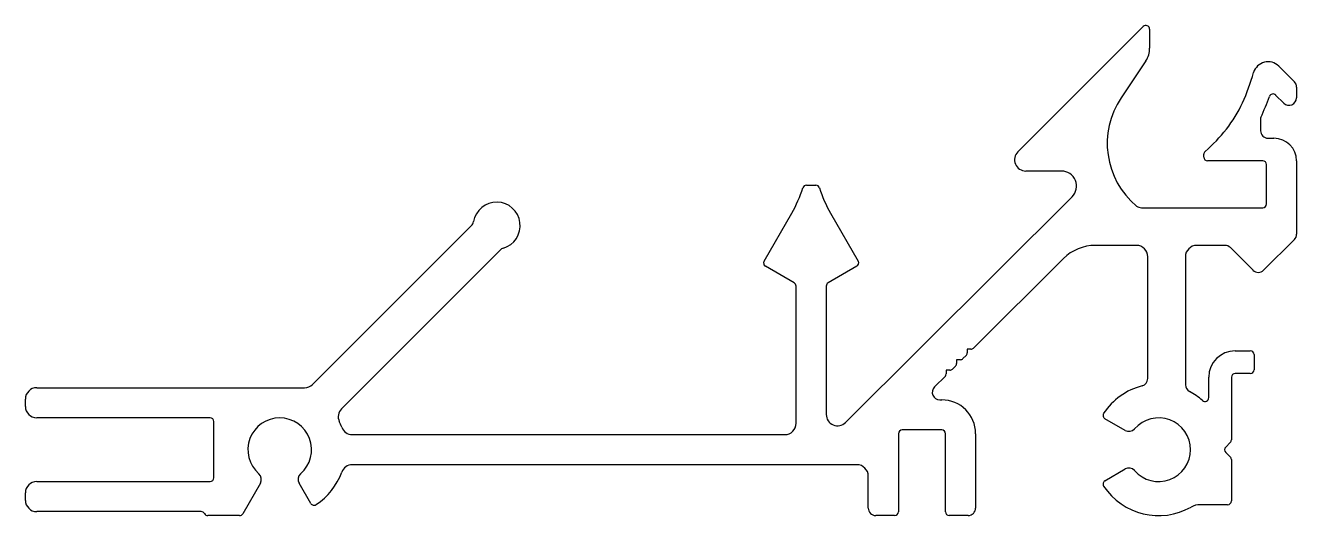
# Model space of a CAD drawing. Header units: inches. Extents: x -34.5 to 51.2, y 1.6 to 34.7.
import ezdxf

# ---------------------------------------------------------------- set-up
doc = ezdxf.new("R2010")
doc.units = ezdxf.units.IN
doc.header["$MEASUREMENT"] = 0

msp = doc.modelspace()

# ---------------------------------------------------------------- linework, layer by layer
at = {"color": 4}
for p, q in [((32.436, 26.176), (40.884, 34.624)), ((41.318, 34.444), (41.318, 33.156)), ((41.059, 32.307), (39.388, 29.816)), ((50.02, 31.947), (51.075, 30.893)), ((50.357, 29.456), (49.814, 29.998)), ((51.224, 30.533), (51.224, 29.815)), ((48.794, 28.39), (48.794, 27.597)), ((49.302, 27.089), (49.7, 27.089)), ((44.967, 25.819), (44.967, 26.004)), ((35.372, 24.875), (32.975, 24.875)), ((48.938, 25.565), (45.221, 25.565)), ((49.192, 24.034), (49.192, 25.311)), ((51.224, 25.565), (51.224, 20.617)), ((49.192, 22.654), (49.192, 24.034)), ((18.178, 23.923), (18.814, 23.923)), ((20.812, 7.919), (36.089, 23.139)), ((40.763, 22.4), (48.938, 22.4)), ((15.321, 18.798), (17.188, 22.032)), ((19.804, 22.032), (21.671, 18.798)), ((-15.122, 10.484), (-4.412, 21.194)), ((40.427, 19.86), (37.655, 19.86)), ((46.403, 19.86), (44.491, 19.86)), ((51.075, 20.258), (49.005, 18.187)), ((-2.471, 19.542), (-13.165, 8.849)), ((35.504, 18.971), (29.438, 12.93)), ((41.189, 10.877), (41.189, 19.098)), ((43.729, 19.098), (43.729, 10.463)), ((48.286, 18.187), (46.762, 19.711)), ((17.353, 17.332), (15.414, 18.451)), ((21.578, 18.451), (19.639, 17.332)), ((17.48, 7.861), (17.48, 17.112)), ((19.512, 17.112), (19.512, 8.459)), ((29.261, 12.857), (29.019, 12.857)), ((29.438, 12.93), (29.438, 12.93)), ((28.304, 12.142), (28.304, 11.9)), ((28.554, 12.15), (28.312, 12.15)), ((28.938, 12.43), (28.731, 12.223)), ((29.011, 12.849), (29.011, 12.607)), ((47.08, 12.748), (48.1, 12.748)), ((48.354, 12.494), (48.354, 11.478)), ((27.597, 11.435), (27.597, 11.193)), ((27.847, 11.443), (27.605, 11.443)), ((28.231, 11.723), (28.024, 11.516)), ((28.024, 11.516), (28.231, 11.723)), ((28.231, 11.723), (28.024, 11.516)), ((28.024, 11.516), (28.231, 11.723)), ((28.231, 11.723), (28.024, 11.516)), ((48.1, 11.224), (47.084, 11.224)), ((27.551, 11.047), (26.813, 10.313)), ((41.189, 10.877), (41.189, 10.877)), ((45.302, 9.594), (45.302, 10.97)), ((46.83, 10.97), (46.83, 6.753)), ((-34.477, 8.991), (-34.477, 9.499)), ((-33.715, 10.261), (-15.66, 10.261)), ((27.172, 9.445), (27.299, 9.445)), ((-22.031, 8.229), (-33.715, 8.229)), ((-21.777, 4.19), (-21.777, 7.975)), ((39.669, 7.385), (38.303, 8.174)), ((-12.438, 7.099), (16.718, 7.099)), ((24.378, 7.159), (24.378, 1.892)), ((27.299, 7.413), (24.632, 7.413)), ((27.553, 1.892), (27.553, 7.159)), ((29.585, 7.159), (29.585, 2.146)), ((46.756, 6.573), (46.445, 6.262)), ((46.445, 5.903), (46.756, 5.592)), ((46.83, 5.413), (46.83, 2.628)), ((21.584, 5.067), (-12.438, 5.067)), ((22.346, 2.146), (22.346, 4.305)), ((38.303, 3.991), (39.669, 4.78)), ((-33.715, 3.936), (-22.031, 3.936)), ((-18.635, 3.827), (-19.825, 1.765)), ((-15.241, 2.46), (-16.03, 3.827)), ((-34.477, 2.666), (-34.477, 3.174)), ((-22.632, 1.904), (-33.715, 1.904)), ((46.576, 2.374), (44.732, 2.374)), ((-20.045, 1.638), (-22.185, 1.638)), ((24.124, 1.638), (22.854, 1.638)), ((29.077, 1.638), (27.807, 1.638))]:
    msp.add_line(p, q, dxfattribs=at)
for centre, radius, start, end in [((41.064, 34.444), 0.254, 0, 135), ((39.794, 33.156), 1.524, 326.14174, 0), ((49.302, 31.229), 1.016, 45, 163.28144), ((30.158, 36.979), 18.973, 336.70213, 343.28144), ((50.716, 30.533), 0.508, 0, 45), ((49.635, 29.819), 0.254, 45, 159.81466), ((43.96, 26.749), 5.505, 146.14174, 230.2293), ((38.569, 33.814), 10.005, 310.42141, 334.29794), ((30.158, 36.979), 20.497, 335.54878, 339.81466), ((50.716, 29.815), 0.508, 225, 0), ((49.048, 28.39), 0.254, 155.54878, 180), ((49.302, 27.597), 0.508, 180, 270), ((49.7, 25.565), 1.524, 0, 90), ((32.975, 25.637), 0.762, 135, 270), ((45.221, 26.004), 0.254, 130.42141, 180), ((45.221, 25.819), 0.254, 180, 270), ((35.372, 23.859), 1.016, 314.89247, 90), ((48.938, 25.311), 0.254, 0, 90), ((9.96, 26.205), 8.346, 329.99999, 342.84963), ((18.178, 23.669), 0.254, 90, 162.84964), ((18.814, 23.669), 0.254, 17.15036, 90), ((27.032, 26.205), 8.346, 197.15037, 210.00001), ((-2.707, 21.192), 1.587, 286.49649, 170.0968), ((40.763, 22.908), 0.508, 230.2293, 270), ((48.938, 22.654), 0.254, 270, 360), ((-4.771, 21.553), 0.508, 315, 350.0968), ((50.716, 20.617), 0.508, 315, 0), ((37.655, 16.812), 3.048, 90, 134.89247), ((40.427, 19.098), 0.762, 0, 90), ((44.491, 19.098), 0.762, 90, 180), ((46.403, 19.352), 0.508, 45, 90), ((-2.112, 19.183), 0.508, 106.49649, 135), ((15.541, 18.671), 0.254, 150, 240), ((21.451, 18.671), 0.254, 300, 30), ((48.645, 18.546), 0.508, 225, 315), ((17.226, 17.112), 0.254, 0, 60), ((19.766, 17.112), 0.254, 120, 180), ((29.019, 12.849), 0.008, 90, 180), ((29.261, 13.107), 0.25, 270, 315), ((28.312, 12.142), 0.008, 90, 180), ((28.554, 12.4), 0.25, 270, 315), ((28.761, 12.607), 0.25, 315, 0), ((47.08, 10.97), 1.778, 90, 180), ((48.1, 12.494), 0.254, 0, 90), ((27.347, 11.193), 0.25, 324.46223, 0), ((27.605, 11.435), 0.008, 90, 180), ((27.847, 11.693), 0.25, 270, 315), ((28.054, 11.9), 0.25, 315, 360), ((47.084, 10.97), 0.254, 90, 180), ((48.1, 11.478), 0.254, 270, 0), ((-15.66, 11.023), 0.762, 270, 315), ((27.172, 9.953), 0.508, 134.89247, 270), ((41.925, 6.083), 4.445, 104.55081, 146.5254), ((40.681, 10.877), 0.508, 284.55081, 0), ((44.237, 10.463), 0.508, 180, 242.17904), ((-33.715, 9.499), 0.762, 90, 180), ((27.299, 7.159), 2.286, 0, 90), ((41.925, 6.083), 4.445, 48.35097, 62.17904), ((45.048, 9.594), 0.254, 228.35097, 0), ((-33.715, 8.991), 0.762, 180, 270), ((-12.626, 8.31), 0.762, 135, 205.32777), ((-22.031, 7.975), 0.254, 0, 90), ((-17.332, 6.083), 2.146, 311.03377, 228.96623), ((-17.332, 6.083), 4.445, 19.96606, 25.32777), ((16.718, 7.861), 0.762, 270, 360), ((20.274, 8.459), 0.762, 180, 314.89247), ((38.43, 8.394), 0.254, 146.5254, 240), ((41.925, 6.083), 2.146, 221.03377, 138.96623), ((-12.438, 7.861), 0.762, 199.96606, 270), ((24.632, 7.159), 0.254, 90, 180), ((27.299, 7.159), 0.254, 0, 90), ((39.923, 7.825), 0.508, 240, 318.96623), ((46.624, 6.083), 0.254, 135, 225), ((46.576, 6.753), 0.254, 315, 0), ((46.576, 5.413), 0.254, 0, 45), ((-19.075, 4.081), 0.508, 330, 48.96623), ((-15.59, 4.081), 0.508, 131.03377, 210), ((-17.332, 6.083), 4.445, 303.4746, 340.03394), ((-12.438, 4.305), 0.762, 90, 160.03394), ((21.584, 4.305), 0.762, 0, 90), ((39.923, 4.34), 0.508, 41.03377, 120), ((-33.715, 3.174), 0.762, 90, 180), ((-22.031, 4.19), 0.254, 270, 0), ((38.43, 3.771), 0.254, 120, 213.4746), ((41.925, 6.083), 4.445, 213.4746, 299.41198), ((-33.715, 2.666), 0.762, 180, 270), ((46.576, 2.628), 0.254, 270, 0), ((-22.632, 1.65), 0.254, 28.35935, 90), ((-22.185, 1.892), 0.254, 208.35935, 270), ((-20.045, 1.892), 0.254, 270, 330), ((-15.021, 2.587), 0.254, 210, 303.4746), ((22.854, 2.146), 0.508, 180, 270), ((24.124, 1.892), 0.254, 270, 0), ((27.807, 1.892), 0.254, 180, 270), ((29.077, 2.146), 0.508, 270, 0), ((44.732, 1.104), 1.27, 90, 119.41198)]:
    msp.add_arc(centre, radius, start, end, dxfattribs=at)

doc.saveas('drawing.dxf')
